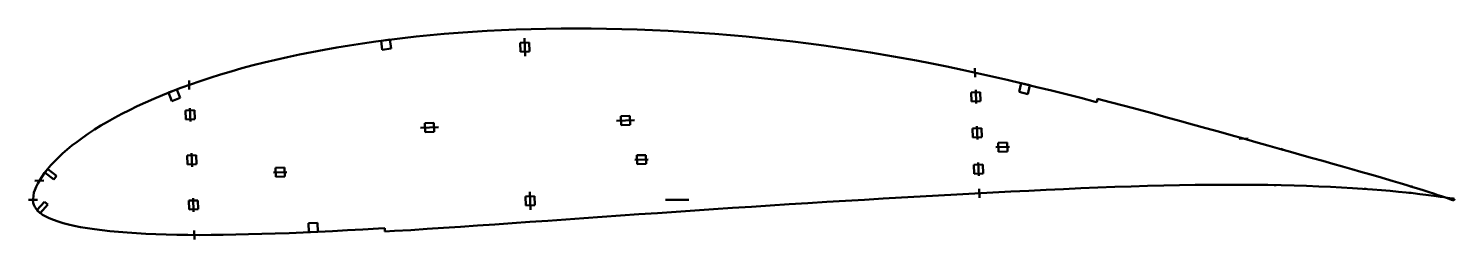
# Model space of a CAD drawing. Header units: metres. Extents: x -222 to 413, y -18 to 76.
import ezdxf

# ---------------------------------------------------------------- set-up
doc = ezdxf.new("R2010")
doc.units = ezdxf.units.M
for name, color, linetype, lineweight in [('FoilLayer', 1, 'Continuous', 50), ('StringerLayer', 1, 'Continuous', 50), ('SubLayer', 1, 'Continuous', 50)]:
    doc.layers.add(name, color=color, linetype=linetype, lineweight=lineweight)

msp = doc.modelspace()

# ---------------------------------------------------------------- linework, layer by layer
at = {"layer": 'FoilLayer'}
for p, q in [((21.64, 76.25), (14.91, 76.21)), ((28.38, 76.23), (21.64, 76.25)), ((35.17, 76.14), (28.38, 76.23)), ((-67.63, 70.45), (-73.51, 69.61)), ((-61.68, 71.23), (-67.63, 70.45)), ((-55.65, 71.97), (-61.68, 71.23)), ((-49.54, 72.65), (-55.65, 71.97)), ((-43.38, 73.27), (-49.54, 72.65)), ((-37.15, 73.82), (-43.38, 73.27)), ((-30.84, 74.32), (-37.15, 73.82)), ((-24.45, 74.77), (-30.84, 74.32)), ((-18.02, 75.16), (-24.45, 74.77)), ((-11.54, 75.49), (-18.02, 75.16)), ((-5.01, 75.76), (-11.54, 75.49)), ((1.58, 75.97), (-5.01, 75.76)), ((8.22, 76.11), (1.58, 75.97)), ((14.91, 76.21), (8.22, 76.11)), ((41.99, 75.99), (35.17, 76.14)), ((48.84, 75.78), (41.99, 75.99)), ((55.72, 75.51), (48.84, 75.78)), ((62.62, 75.19), (55.72, 75.51)), ((69.53, 74.8), (62.62, 75.19)), ((76.45, 74.35), (69.53, 74.8)), ((83.4, 73.84), (76.45, 74.35)), ((90.35, 73.28), (83.4, 73.84)), ((97.3, 72.65), (90.35, 73.28)), ((104.26, 71.97), (97.3, 72.65)), ((111.21, 71.24), (104.26, 71.97)), ((118.15, 70.43), (111.21, 71.24)), ((125.09, 69.57), (118.15, 70.43)), ((-106.9, 63.53), (-112.13, 62.36)), ((-101.56, 64.67), (-106.9, 63.53)), ((-96.13, 65.76), (-101.56, 64.67)), ((-90.6, 66.81), (-96.13, 65.76)), ((-84.99, 67.8), (-90.6, 66.81)), ((-79.3, 68.74), (-84.99, 67.8)), ((-73.51, 69.61), (-79.3, 68.74)), ((132.01, 68.65), (125.09, 69.57)), ((138.93, 67.67), (132.01, 68.65)), ((145.84, 66.64), (138.93, 67.67)), ((152.71, 65.55), (145.84, 66.64)), ((159.57, 64.41), (152.71, 65.55)), ((166.41, 63.2), (159.57, 64.41)), ((-132.01, 57.16), (-136.71, 55.77)), ((-127.19, 58.54), (-132.01, 57.16)), ((-122.27, 59.86), (-127.19, 58.54)), ((-117.25, 61.14), (-122.27, 59.86)), ((-112.13, 62.36), (-117.25, 61.14)), ((173.23, 61.94), (166.41, 63.2)), ((180.02, 60.63), (173.23, 61.94)), ((186.8, 59.27), (180.02, 60.63)), ((193.53, 57.87), (186.8, 59.27)), ((200.23, 56.41), (193.53, 57.87)), ((-150.14, 51.34), (-154.39, 49.79)), ((-145.78, 52.86), (-150.14, 51.34)), ((-141.31, 54.33), (-145.78, 52.86)), ((-136.71, 55.77), (-141.31, 54.33)), ((206.91, 54.9), (200.23, 56.41)), ((213.57, 53.36), (206.91, 54.9)), ((220.22, 51.78), (213.57, 53.36)), ((226.83, 50.19), (220.22, 51.78)), ((-166.43, 44.97), (-170.18, 43.32)), ((-162.54, 46.6), (-166.43, 44.97)), ((-158.53, 48.21), (-162.54, 46.6)), ((-154.39, 49.79), (-158.53, 48.21)), ((233.4, 48.59), (226.83, 50.19)), ((239.91, 46.96), (233.4, 48.59)), ((246.36, 45.32), (239.91, 46.96)), ((252.77, 43.66), (246.36, 45.32)), ((253.89, 44.97), (253.49, 43.47)), ((259.52, 43.5), (253.89, 44.97)), ((-180.71, 38.2), (-183.96, 36.47)), ((-177.32, 39.93), (-180.71, 38.2)), ((-173.81, 41.63), (-177.32, 39.93)), ((-170.18, 43.32), (-173.81, 41.63)), ((253.49, 43.47), (252.77, 43.66)), ((265.81, 41.83), (259.52, 43.5)), ((272.03, 40.16), (265.81, 41.83)), ((278.19, 38.47), (272.03, 40.16)), ((284.28, 36.8), (278.19, 38.47)), ((-190.06, 32.97), (-192.9, 31.2)), ((-187.09, 34.71), (-190.06, 32.97)), ((-183.96, 36.47), (-187.09, 34.71)), ((290.29, 35.15), (284.28, 36.8)), ((296.22, 33.52), (290.29, 35.15)), ((302.05, 31.91), (296.22, 33.52)), ((307.77, 30.31), (302.05, 31.91)), ((-200.63, 25.84), (-202.93, 24.06)), ((-198.19, 27.62), (-200.63, 25.84)), ((-195.6, 29.42), (-198.19, 27.62)), ((-192.9, 31.2), (-195.6, 29.42)), ((313.41, 28.73), (307.77, 30.31)), ((318.94, 27.18), (313.41, 28.73)), ((324.36, 25.66), (318.94, 27.18)), ((329.66, 24.17), (324.36, 25.66)), ((-207.08, 20.54), (-208.96, 18.78)), ((-205.08, 22.31), (-207.08, 20.54)), ((-202.93, 24.06), (-205.08, 22.31)), ((334.83, 22.71), (329.66, 24.17)), ((339.87, 21.29), (334.83, 22.71)), ((344.78, 19.9), (339.87, 21.29)), ((349.56, 18.55), (344.78, 19.9)), ((-213.74, 13.61), (-215.06, 11.94)), ((-212.29, 15.3), (-213.74, 13.61)), ((-210.69, 17.03), (-212.29, 15.3)), ((-208.96, 18.78), (-210.69, 17.03)), ((354.19, 17.25), (349.56, 18.55)), ((358.67, 15.98), (354.19, 17.25)), ((362.99, 14.75), (358.67, 15.98)), ((367.17, 13.57), (362.99, 14.75)), ((371.17, 12.43), (367.17, 13.57)), ((-218.1, 7.21), (-218.8, 5.79)), ((-217.23, 8.76), (-218.1, 7.21)), ((-216.22, 10.32), (-217.23, 8.76)), ((-215.06, 11.94), (-216.22, 10.32)), ((283.33, 6.32), (290.39, 6.46)), ((290.39, 6.46), (297.31, 6.56)), ((297.31, 6.56), (304.06, 6.62)), ((304.06, 6.62), (310.68, 6.67)), ((310.68, 6.67), (317.16, 6.67)), ((317.16, 6.67), (323.49, 6.63)), ((323.49, 6.63), (329.63, 6.55)), ((329.63, 6.55), (335.58, 6.44)), ((335.58, 6.44), (341.36, 6.3)), ((375.01, 11.33), (371.17, 12.43)), ((378.67, 10.28), (375.01, 11.33)), ((382.16, 9.26), (378.67, 10.28)), ((385.46, 8.29), (382.16, 9.26)), ((388.59, 7.35), (385.46, 8.29)), ((391.54, 6.46), (388.59, 7.35)), ((394.32, 5.61), (391.54, 6.46)), ((-220.25, 0.19), (-220.26, -0.11)), ((-220.1, 1.66), (-220.25, 0.19)), ((-219.81, 3.12), (-220.1, 1.66)), ((-219.41, 4.23), (-219.81, 3.12)), ((-218.8, 5.79), (-219.41, 4.23)), ((150.02, -0.01), (158.32, 0.47)), ((158.32, 0.47), (166.6, 0.96)), ((166.6, 0.96), (174.85, 1.44)), ((174.85, 1.44), (183.06, 1.89)), ((183.06, 1.89), (191.2, 2.32)), ((191.2, 2.32), (199.28, 2.75)), ((199.28, 2.75), (207.3, 3.19)), ((207.3, 3.19), (215.28, 3.61)), ((215.28, 3.61), (223.2, 3.99)), ((223.2, 3.99), (231.02, 4.35)), ((231.02, 4.35), (238.75, 4.71)), ((238.75, 4.71), (246.42, 5.06)), ((246.42, 5.06), (254.01, 5.38)), ((254.01, 5.38), (261.51, 5.65)), ((261.51, 5.65), (268.89, 5.89)), ((268.89, 5.89), (276.16, 6.12)), ((276.16, 6.12), (283.33, 6.32)), ((341.36, 6.3), (346.97, 6.14)), ((346.97, 6.14), (352.37, 5.94)), ((352.37, 5.94), (357.57, 5.7)), ((357.57, 5.7), (362.56, 5.46)), ((362.56, 5.46), (367.35, 5.19)), ((367.35, 5.19), (371.93, 4.9)), ((371.93, 4.9), (376.28, 4.57)), ((376.28, 4.57), (380.39, 4.23)), ((380.39, 4.23), (384.26, 3.9)), ((384.26, 3.9), (387.91, 3.56)), ((387.91, 3.56), (391.32, 3.22)), ((391.32, 3.22), (394.48, 2.87)), ((396.9, 4.81), (394.32, 5.61)), ((394.48, 2.87), (397.4, 2.52)), ((399.3, 4.05), (396.9, 4.81)), ((397.4, 2.52), (400.06, 2.19)), ((401.51, 3.34), (399.3, 4.05)), ((400.06, 2.19), (402.47, 1.87)), ((403.52, 2.69), (401.51, 3.34)), ((402.47, 1.87), (404.61, 1.58)), ((405.35, 2.08), (403.52, 2.69)), ((404.61, 1.58), (406.52, 1.31)), ((406.99, 1.54), (405.35, 2.08)), ((406.52, 1.31), (408.17, 1.07)), ((408.42, 1.05), (406.99, 1.54)), ((408.17, 1.07), (409.57, 0.87)), ((409.66, 0.63), (408.42, 1.05)), ((409.57, 0.87), (410.72, 0.7)), ((410.69, 0.27), (409.66, 0.63)), ((411.5, -0.01), (410.69, 0.27)), ((410.72, 0.7), (411.63, 0.56)), ((411.63, 0.56), (412.27, 0.46)), ((412.27, 0.46), (412.69, 0.4)), ((412.83, 0.37), (412.6, -0.39)), ((412.69, 0.4), (412.83, 0.37)), ((-220.26, -0.11), (-220.14, -1.4)), ((-220.14, -1.4), (-219.87, -2.32)), ((-219.87, -2.32), (-219.45, -3.22)), ((-219.45, -3.22), (-218.83, -4.13)), ((-218.83, -4.13), (-218.05, -5.02)), ((-218.05, -5.02), (-217.09, -5.89)), ((-217.09, -5.89), (-215.96, -6.71)), ((49.61, -6.51), (57.9, -5.94)), ((57.9, -5.94), (66.21, -5.38)), ((66.21, -5.38), (74.54, -4.82)), ((74.54, -4.82), (82.89, -4.24)), ((82.89, -4.24), (91.29, -3.67)), ((91.29, -3.67), (99.7, -3.12)), ((99.7, -3.12), (108.11, -2.59)), ((108.11, -2.59), (116.5, -2.07)), ((116.5, -2.07), (124.89, -1.53)), ((124.89, -1.53), (133.29, -1)), ((133.29, -1), (141.67, -0.5)), ((141.67, -0.5), (150.02, -0.01)), ((412.1, -0.22), (411.5, -0.01)), ((412.48, -0.35), (412.1, -0.22)), ((412.6, -0.39), (412.48, -0.35)), ((-215.96, -6.71), (-214.61, -7.5)), ((-214.61, -7.5), (-213, -8.25)), ((-213, -8.25), (-211.15, -8.99)), ((-211.15, -8.99), (-209.09, -9.71)), ((-209.09, -9.71), (-206.88, -10.41)), ((-206.88, -10.41), (-204.48, -11.05)), ((-204.48, -11.05), (-201.87, -11.63)), ((-201.87, -11.63), (-199.05, -12.18)), ((-199.05, -12.18), (-196.03, -12.71)), ((-66.42, -12.82), (-63.62, -12.66)), ((-63.62, -12.66), (-63.53, -14.21)), ((-44.77, -13.06), (-37.38, -12.56)), ((-37.38, -12.56), (-29.87, -12.05)), ((-29.87, -12.05), (-22.25, -11.53)), ((-22.25, -11.53), (-14.56, -11.03)), ((-14.56, -11.03), (-6.79, -10.49)), ((-6.79, -10.49), (1.05, -9.93)), ((1.05, -9.93), (8.99, -9.36)), ((8.99, -9.36), (17.01, -8.8)), ((17.01, -8.8), (25.08, -8.24)), ((25.08, -8.24), (33.2, -7.68)), ((33.2, -7.68), (41.37, -7.1)), ((41.37, -7.1), (49.61, -6.51)), ((-196.03, -12.71), (-192.86, -13.21)), ((-192.86, -13.21), (-189.51, -13.65)), ((-189.51, -13.65), (-185.98, -14.03)), ((-185.98, -14.03), (-182.24, -14.37)), ((-182.24, -14.37), (-178.3, -14.69)), ((-178.3, -14.69), (-174.22, -14.98)), ((-174.22, -14.98), (-169.98, -15.22)), ((-169.98, -15.22), (-165.57, -15.41)), ((-165.57, -15.41), (-160.99, -15.55)), ((-160.99, -15.55), (-156.2, -15.65)), ((-156.2, -15.65), (-151.27, -15.72)), ((-151.27, -15.72), (-146.19, -15.76)), ((-146.19, -15.76), (-140.97, -15.74)), ((-140.97, -15.74), (-135.56, -15.67)), ((-135.56, -15.67), (-129.98, -15.57)), ((-129.98, -15.57), (-124.24, -15.44)), ((-124.24, -15.44), (-118.38, -15.29)), ((-118.38, -15.29), (-112.38, -15.09)), ((-112.38, -15.09), (-106.23, -14.85)), ((-106.23, -14.85), (-99.91, -14.57)), ((-99.91, -14.57), (-93.45, -14.28)), ((-93.45, -14.28), (-86.88, -13.97)), ((-86.88, -13.97), (-80.2, -13.63)), ((-80.2, -13.63), (-73.38, -13.24)), ((-73.38, -13.24), (-66.42, -12.82)), ((-63.53, -14.21), (-59.24, -13.95)), ((-59.24, -13.95), (-52.05, -13.52)), ((-52.05, -13.52), (-44.77, -13.06))]:
    msp.add_line(p, q, dxfattribs=at)
at = {"layer": 'StringerLayer'}
for p, q in [((-61.26, 71.29), (-65.22, 70.77)), ((-65.22, 70.77), (-64.7, 66.8)), ((-60.73, 67.32), (-61.26, 71.29)), ((-64.7, 66.8), (-60.73, 67.32)), ((219.84, 51.87), (218.91, 47.98)), ((223.73, 50.94), (219.84, 51.87)), ((222.79, 47.05), (223.73, 50.94)), ((-156.17, 49.11), (-159.9, 47.68)), ((-159.9, 47.68), (-158.47, 43.94)), ((-158.47, 43.94), (-154.74, 45.37)), ((-154.74, 45.37), (-156.17, 49.11)), ((218.91, 47.98), (222.79, 47.05)), ((-213.71, 13.65), (-214.94, 12.08)), ((-209.78, 10.57), (-213.71, 13.65)), ((-214.94, 12.08), (-211.01, 8.99)), ((-211.01, 8.99), (-209.78, 10.57)), ((-215.18, -0.89), (-218.5, -4.63)), ((-218.5, -4.63), (-217, -5.95)), ((-217, -5.95), (-213.68, -2.21)), ((-213.68, -2.21), (-215.18, -0.89)), ((-93.52, -10.28), (-97.51, -10.46)), ((-97.51, -10.46), (-97.34, -14.46)), ((-93.34, -14.28), (-93.52, -10.28)), ((-97.34, -14.46), (-93.34, -14.28))]:
    msp.add_line(p, q, dxfattribs=at)
at = {"layer": 'SubLayer'}
for p, q in [((0.73, 70.06), (-3.26, 69.92)), ((-3.26, 69.92), (-3.13, 65.92)), ((-1.34, 71.98), (-1.06, 63.99)), ((0.87, 66.06), (0.73, 70.06)), ((-3.13, 65.92), (0.87, 66.06)), ((199.25, 58.61), (199.39, 54.61)), ((-150.77, 53.14), (-150.63, 49.14)), ((201.63, 47.93), (197.63, 47.79)), ((197.63, 47.79), (197.77, 43.79)), ((199.59, 48.86), (199.8, 42.86)), ((201.77, 43.93), (201.63, 47.93)), ((-148.3, 39.83), (-152.3, 39.69)), ((-152.3, 39.69), (-152.16, 35.69)), ((-150.34, 40.76), (-150.13, 34.76)), ((-148.16, 35.83), (-148.3, 39.83)), ((197.77, 43.79), (201.77, 43.93)), ((-152.16, 35.69), (-148.16, 35.83)), ((-47.6, 32.07), (-39.6, 32.35)), ((-41.67, 34.28), (-45.67, 34.14)), ((-45.67, 34.14), (-45.53, 30.14)), ((-41.53, 30.28), (-41.67, 34.28)), ((39.6, 35.12), (47.6, 35.4)), ((45.53, 37.32), (41.53, 37.18)), ((41.53, 37.18), (41.67, 33.19)), ((41.67, 33.19), (45.67, 33.33)), ((45.67, 33.33), (45.53, 37.32)), ((202.19, 31.8), (198.19, 31.66)), ((200.16, 32.73), (200.37, 26.74)), ((202.33, 27.81), (202.19, 31.8)), ((-45.53, 30.14), (-41.53, 30.28)), ((198.19, 31.66), (198.33, 27.67)), ((198.33, 27.67), (202.33, 27.81)), ((213.55, 25.52), (209.56, 25.38)), ((213.69, 21.52), (213.55, 25.52)), ((316.88, 27.12), (320.88, 27.26)), ((-147.6, 19.77), (-151.6, 19.63)), ((-151.6, 19.63), (-151.46, 15.63)), ((-149.64, 20.7), (-149.43, 14.7)), ((-147.46, 15.77), (-147.6, 19.77)), ((52.67, 19.9), (48.67, 19.76)), ((48.67, 19.76), (48.81, 15.76)), ((52.81, 15.9), (52.67, 19.9)), ((208.63, 23.34), (214.62, 23.55)), ((209.56, 25.38), (209.7, 21.38)), ((209.7, 21.38), (213.69, 21.52)), ((335.81, 21.92), (336.09, 22.88)), ((-151.46, 15.63), (-147.46, 15.77)), ((-108.21, 14.28), (-112.21, 14.14)), ((-112.21, 14.14), (-112.07, 10.14)), ((-108.07, 10.28), (-108.21, 14.28)), ((47.75, 17.73), (53.74, 17.94)), ((48.81, 15.76), (52.81, 15.9)), ((202.75, 15.68), (198.76, 15.54)), ((198.76, 15.54), (198.9, 11.54)), ((200.72, 16.61), (200.93, 10.61)), ((202.89, 11.68), (202.75, 15.68)), ((-219.39, 8.4), (-215.39, 8.54)), ((-113.14, 12.11), (-107.14, 12.32)), ((-112.07, 10.14), (-108.07, 10.28)), ((198.9, 11.54), (202.89, 11.68)), ((332.97, 5.99), (333.05, 6.98)), ((374.29, 11.02), (374.58, 11.98)), ((-222.25, 0), (-218.25, 0)), ((-148.94, 0.63), (-148.73, -5.36)), ((3.13, 1.55), (-0.87, 1.41)), ((-0.87, 1.41), (-0.73, -2.59)), ((1.34, -4.52), (1.06, 3.48)), ((3.26, -2.45), (3.13, 1.55)), ((61.5, 0), (71.85, 0)), ((201.13, 4.86), (201.27, 0.86)), ((372.98, 4.32), (373.1, 5.31)), ((392.91, 2.54), (393.06, 3.53)), ((393.47, 5.35), (393.76, 6.3)), ((-146.9, -0.3), (-150.9, -0.44)), ((-150.9, -0.44), (-150.76, -4.43)), ((-150.76, -4.43), (-146.76, -4.29)), ((-146.76, -4.29), (-146.9, -0.3)), ((-0.73, -2.59), (3.26, -2.45)), ((-148.43, -13.74), (-148.29, -17.74))]:
    msp.add_line(p, q, dxfattribs=at)

doc.saveas('drawing.dxf')
